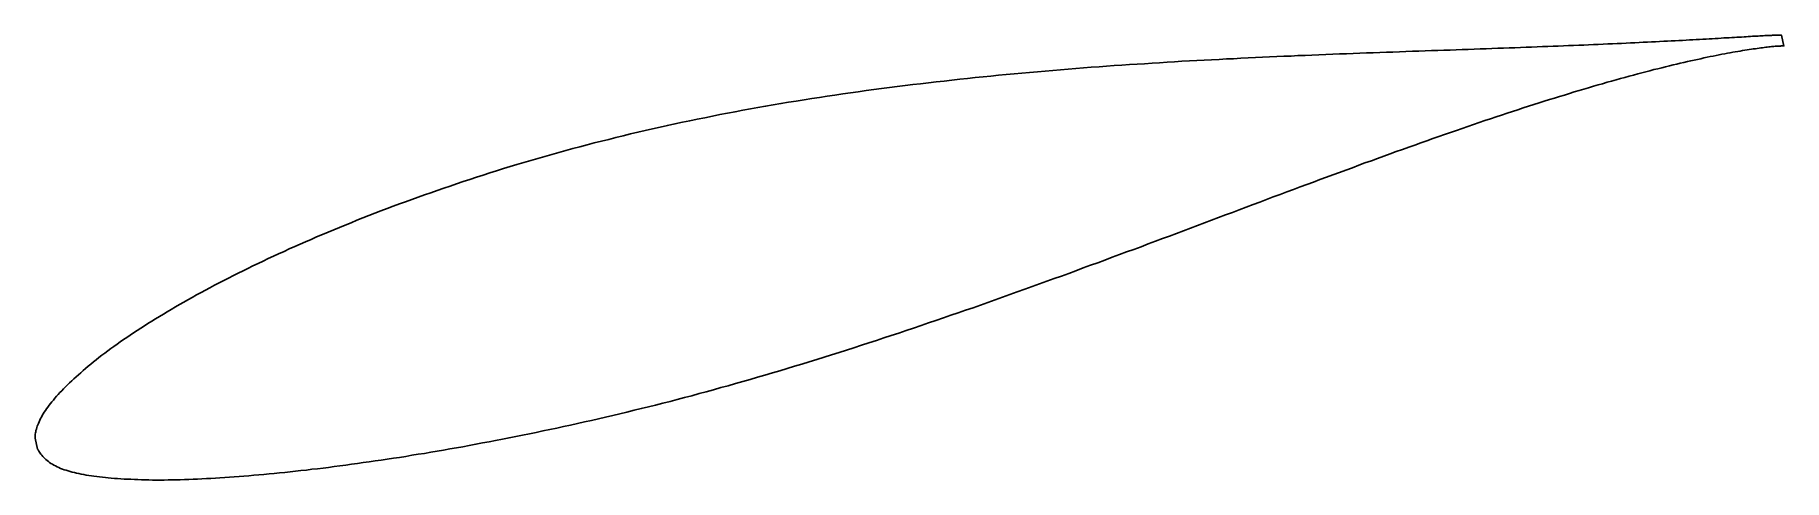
# Model space of a CAD drawing. Header units: metres. Extents: x -42 to 84, y -12 to 20.
import ezdxf

# ---------------------------------------------------------------- set-up
doc = ezdxf.new("R2010")
doc.units = ezdxf.units.M

msp = doc.modelspace()

# ---------------------------------------------------------------- linework, layer by layer
msp.add_lwpolyline([(83.84, 19.89), (83.84, 19.89), (83.83, 19.89), (83.82, 19.89), (83.8, 19.89), (83.78, 19.89), (83.75, 19.89), (83.72, 19.89), (83.68, 19.89), (83.64, 19.89), (83.59, 19.89), (83.54, 19.89), (83.48, 19.89), (83.41, 19.89), (83.35, 19.88), (83.28, 19.88), (83.2, 19.88), (83.12, 19.87), (83.03, 19.87), (82.94, 19.86), (82.84, 19.86), (82.74, 19.85), (82.63, 19.85), (82.52, 19.84), (82.4, 19.84), (82.28, 19.83), (82.16, 19.82), (82.02, 19.82), (81.89, 19.81), (81.75, 19.8), (81.6, 19.79), (81.45, 19.78), (81.3, 19.77), (81.14, 19.76), (80.97, 19.75), (80.8, 19.74), (80.63, 19.73), (80.45, 19.72), (80.27, 19.71), (80.08, 19.7), (79.89, 19.69), (79.69, 19.68), (79.49, 19.67), (79.28, 19.65), (79.07, 19.64), (78.85, 19.63), (78.63, 19.62), (78.41, 19.6), (78.18, 19.59), (77.94, 19.58), (77.7, 19.56), (77.46, 19.55), (77.21, 19.54), (76.96, 19.52), (76.7, 19.51), (76.44, 19.5), (76.17, 19.48), (75.9, 19.47), (75.63, 19.45), (75.35, 19.44), (75.06, 19.42), (74.77, 19.41), (74.48, 19.4), (74.18, 19.38), (73.88, 19.37), (73.58, 19.35), (73.27, 19.34), (72.95, 19.32), (72.64, 19.31), (72.31, 19.29), (71.99, 19.28), (71.66, 19.26), (71.32, 19.25), (70.98, 19.23), (70.64, 19.22), (70.29, 19.2), (69.94, 19.19), (69.59, 19.17), (69.23, 19.16), (68.86, 19.14), (68.5, 19.13), (68.13, 19.11), (67.75, 19.1), (67.38, 19.08), (66.99, 19.07), (66.61, 19.06), (66.22, 19.04), (65.82, 19.03), (65.43, 19.01), (65.03, 19), (64.62, 18.98), (64.22, 18.97), (63.8, 18.95), (63.39, 18.94), (62.97, 18.92), (62.55, 18.91), (62.13, 18.89), (61.7, 18.87), (61.27, 18.86), (60.83, 18.84), (60.39, 18.83), (59.95, 18.81), (59.51, 18.8), (59.06, 18.78), (58.61, 18.77), (58.15, 18.75), (57.7, 18.73), (57.24, 18.72), (56.77, 18.7), (56.31, 18.69), (55.84, 18.67), (55.37, 18.65), (54.89, 18.63), (54.41, 18.62), (53.93, 18.6), (53.45, 18.58), (52.97, 18.56), (52.48, 18.55), (51.99, 18.53), (51.5, 18.51), (51, 18.49), (50.5, 18.47), (50, 18.45), (49.5, 18.43), (48.99, 18.41), (48.49, 18.38), (47.98, 18.36), (47.47, 18.34), (46.95, 18.32), (46.44, 18.29), (45.92, 18.27), (45.4, 18.25), (44.88, 18.22), (44.35, 18.19), (43.83, 18.17), (43.3, 18.14), (42.77, 18.11), (42.24, 18.09), (41.71, 18.06), (41.17, 18.03), (40.63, 18), (40.1, 17.97), (39.56, 17.93), (39.02, 17.9), (38.48, 17.87), (37.93, 17.83), (37.39, 17.8), (36.84, 17.76), (36.29, 17.73), (35.75, 17.69), (35.2, 17.65), (34.65, 17.61), (34.09, 17.57), (33.54, 17.53), (32.99, 17.48), (32.43, 17.44), (31.88, 17.39), (31.32, 17.35), (30.77, 17.3), (30.21, 17.25), (29.65, 17.2), (29.09, 17.15), (28.53, 17.1), (27.97, 17.05), (27.41, 17), (26.85, 16.94), (26.29, 16.88), (25.73, 16.83), (25.17, 16.77), (24.61, 16.71), (24.04, 16.65), (23.48, 16.58), (22.92, 16.52), (22.36, 16.46), (21.79, 16.39), (21.23, 16.32), (20.67, 16.25), (20.11, 16.18), (19.55, 16.11), (18.98, 16.04), (18.42, 15.96), (17.86, 15.89), (17.3, 15.81), (16.74, 15.73), (16.18, 15.65), (15.62, 15.57), (15.06, 15.49), (14.5, 15.4), (13.95, 15.31), (13.39, 15.23), (12.83, 15.14), (12.28, 15.05), (11.72, 14.95), (11.17, 14.86), (10.62, 14.76), (10.07, 14.67), (9.52, 14.57), (8.97, 14.47), (8.42, 14.37), (7.87, 14.26), (7.32, 14.16), (6.78, 14.05), (6.24, 13.94), (5.69, 13.83), (5.15, 13.72), (4.62, 13.61), (4.08, 13.49), (3.54, 13.38), (3.01, 13.26), (2.47, 13.14), (1.94, 13.02), (1.41, 12.89), (0.88, 12.77), (0.36, 12.64), (-0.17, 12.51), (-0.69, 12.38), (-1.21, 12.25), (-1.73, 12.12), (-2.25, 11.99), (-2.76, 11.85), (-3.27, 11.71), (-3.78, 11.58), (-4.29, 11.44), (-4.8, 11.29), (-5.3, 11.15), (-5.8, 11.01), (-6.3, 10.86), (-6.8, 10.72), (-7.3, 10.57), (-7.79, 10.42), (-8.28, 10.27), (-8.77, 10.12), (-9.25, 9.96), (-9.74, 9.81), (-10.22, 9.65), (-10.7, 9.5), (-11.17, 9.34), (-11.65, 9.18), (-12.12, 9.02), (-12.58, 8.86), (-13.05, 8.7), (-13.51, 8.54), (-13.97, 8.38), (-14.43, 8.22), (-14.88, 8.05), (-15.33, 7.89), (-15.78, 7.73), (-16.23, 7.56), (-16.67, 7.39), (-17.11, 7.23), (-17.54, 7.06), (-17.98, 6.89), (-18.41, 6.72), (-18.84, 6.55), (-19.26, 6.38), (-19.68, 6.21), (-20.1, 6.04), (-20.51, 5.87), (-20.92, 5.7), (-21.33, 5.53), (-21.74, 5.36), (-22.14, 5.18), (-22.54, 5.01), (-22.93, 4.84), (-23.32, 4.66), (-23.71, 4.49), (-24.09, 4.31), (-24.48, 4.14), (-24.85, 3.97), (-25.23, 3.79), (-25.6, 3.62), (-25.96, 3.44), (-26.33, 3.27), (-26.69, 3.09), (-27.04, 2.92), (-27.39, 2.74), (-27.74, 2.57), (-28.09, 2.39), (-28.43, 2.22), (-28.76, 2.04), (-29.1, 1.87), (-29.43, 1.7), (-29.75, 1.52), (-30.07, 1.35), (-30.39, 1.18), (-30.71, 1), (-31.02, 0.83), (-31.32, 0.66), (-31.62, 0.49), (-31.92, 0.31), (-32.22, 0.14), (-32.51, -0.03), (-32.79, -0.2), (-33.07, -0.37), (-33.35, -0.54), (-33.63, -0.71), (-33.9, -0.88), (-34.16, -1.04), (-34.42, -1.21), (-34.68, -1.38), (-34.93, -1.54), (-35.18, -1.71), (-35.42, -1.88), (-35.66, -2.04), (-35.9, -2.2), (-36.13, -2.37), (-36.36, -2.53), (-36.58, -2.69), (-36.8, -2.85), (-37.01, -3.01), (-37.22, -3.17), (-37.43, -3.33), (-37.63, -3.49), (-37.83, -3.65), (-38.02, -3.8), (-38.2, -3.96), (-38.39, -4.11), (-38.57, -4.27), (-38.74, -4.42), (-38.91, -4.57), (-39.08, -4.72), (-39.24, -4.86), (-39.39, -5.01), (-39.55, -5.15), (-39.69, -5.3), (-39.84, -5.44), (-39.98, -5.58), (-40.11, -5.72), (-40.24, -5.86), (-40.37, -5.99), (-40.49, -6.12), (-40.6, -6.26), (-40.72, -6.39), (-40.82, -6.52), (-40.93, -6.65), (-41.02, -6.77), (-41.12, -6.9), (-41.21, -7.02), (-41.29, -7.14), (-41.37, -7.27), (-41.45, -7.38), (-41.52, -7.5), (-41.58, -7.62), (-41.64, -7.73), (-41.7, -7.85), (-41.75, -7.96), (-41.8, -8.07), (-41.84, -8.18), (-41.88, -8.28), (-41.91, -8.38), (-41.94, -8.48), (-41.97, -8.58), (-41.99, -8.67), (-42.01, -8.76), (-42.02, -8.85), (-42.03, -8.92), (-42.04, -8.99), (-42.04, -9.05), (-42.04, -9.1), (-42.04, -9.13), (-41.86, -9.93), (-41.85, -9.94), (-41.84, -9.95), (-41.82, -9.98), (-41.79, -10.02), (-41.76, -10.08), (-41.72, -10.15), (-41.67, -10.22), (-41.61, -10.3), (-41.55, -10.37), (-41.48, -10.45), (-41.41, -10.53), (-41.34, -10.6), (-41.26, -10.68), (-41.17, -10.75), (-41.08, -10.82), (-40.99, -10.89), (-40.89, -10.95), (-40.79, -11.02), (-40.68, -11.08), (-40.57, -11.14), (-40.45, -11.2), (-40.33, -11.25), (-40.2, -11.31), (-40.07, -11.36), (-39.94, -11.41), (-39.8, -11.45), (-39.66, -11.5), (-39.51, -11.54), (-39.36, -11.58), (-39.2, -11.62), (-39.04, -11.66), (-38.88, -11.69), (-38.71, -11.73), (-38.53, -11.76), (-38.35, -11.79), (-38.17, -11.82), (-37.98, -11.85), (-37.79, -11.87), (-37.59, -11.9), (-37.39, -11.92), (-37.18, -11.95), (-36.97, -11.97), (-36.76, -11.99), (-36.54, -12.01), (-36.32, -12.03), (-36.09, -12.05), (-35.86, -12.06), (-35.62, -12.08), (-35.38, -12.09), (-35.13, -12.1), (-34.88, -12.11), (-34.63, -12.12), (-34.37, -12.13), (-34.11, -12.14), (-33.84, -12.14), (-33.57, -12.15), (-33.3, -12.15), (-33.02, -12.15), (-32.74, -12.15), (-32.45, -12.14), (-32.16, -12.14), (-31.87, -12.13), (-31.57, -12.13), (-31.27, -12.12), (-30.96, -12.11), (-30.65, -12.1), (-30.33, -12.08), (-30.02, -12.07), (-29.69, -12.05), (-29.37, -12.03), (-29.04, -12.01), (-28.71, -11.99), (-28.37, -11.97), (-28.03, -11.95), (-27.68, -11.93), (-27.33, -11.9), (-26.98, -11.87), (-26.63, -11.84), (-26.27, -11.81), (-25.9, -11.78), (-25.54, -11.75), (-25.17, -11.71), (-24.8, -11.68), (-24.42, -11.64), (-24.04, -11.6), (-23.65, -11.56), (-23.27, -11.52), (-22.88, -11.47), (-22.48, -11.43), (-22.09, -11.38), (-21.69, -11.34), (-21.28, -11.29), (-20.88, -11.24), (-20.47, -11.18), (-20.06, -11.13), (-19.64, -11.08), (-19.22, -11.02), (-18.8, -10.96), (-18.38, -10.9), (-17.95, -10.84), (-17.52, -10.78), (-17.08, -10.72), (-16.65, -10.65), (-16.21, -10.58), (-15.77, -10.52), (-15.32, -10.45), (-14.88, -10.37), (-14.43, -10.3), (-13.97, -10.23), (-13.52, -10.15), (-13.06, -10.07), (-12.6, -9.99), (-12.14, -9.91), (-11.67, -9.83), (-11.21, -9.75), (-10.74, -9.66), (-10.26, -9.57), (-9.79, -9.48), (-9.31, -9.39), (-8.84, -9.3), (-8.35, -9.21), (-7.87, -9.11), (-7.39, -9.02), (-6.9, -8.92), (-6.41, -8.82), (-5.92, -8.72), (-5.43, -8.62), (-4.93, -8.51), (-4.43, -8.41), (-3.94, -8.3), (-3.44, -8.19), (-2.93, -8.08), (-2.43, -7.97), (-1.93, -7.86), (-1.42, -7.74), (-0.91, -7.62), (-0.4, -7.5), (0.11, -7.38), (0.62, -7.26), (1.14, -7.13), (1.65, -7.01), (2.17, -6.88), (2.69, -6.75), (3.21, -6.62), (3.73, -6.49), (4.25, -6.35), (4.77, -6.21), (5.29, -6.08), (5.82, -5.93), (6.34, -5.79), (6.87, -5.65), (7.4, -5.5), (7.92, -5.36), (8.45, -5.21), (8.98, -5.06), (9.51, -4.91), (10.04, -4.75), (10.57, -4.6), (11.11, -4.44), (11.64, -4.28), (12.17, -4.12), (12.71, -3.96), (13.24, -3.8), (13.77, -3.63), (14.31, -3.47), (14.84, -3.3), (15.38, -3.13), (15.92, -2.96), (16.45, -2.79), (16.99, -2.62), (17.52, -2.45), (18.06, -2.28), (18.6, -2.1), (19.13, -1.92), (19.67, -1.75), (20.21, -1.57), (20.74, -1.39), (21.28, -1.21), (21.82, -1.03), (22.35, -0.84), (22.89, -0.66), (23.43, -0.48), (23.96, -0.29), (24.5, -0.11), (25.03, 0.08), (25.57, 0.26), (26.1, 0.45), (26.63, 0.64), (27.17, 0.83), (27.7, 1.02), (28.23, 1.21), (28.76, 1.4), (29.3, 1.59), (29.83, 1.78), (30.36, 1.97), (30.88, 2.16), (31.41, 2.35), (31.94, 2.54), (32.47, 2.73), (32.99, 2.92), (33.52, 3.12), (34.04, 3.31), (34.56, 3.5), (35.08, 3.69), (35.61, 3.89), (36.13, 4.08), (36.64, 4.27), (37.16, 4.46), (37.68, 4.65), (38.19, 4.85), (38.71, 5.04), (39.22, 5.23), (39.73, 5.42), (40.24, 5.61), (40.75, 5.8), (41.25, 5.99), (41.76, 6.18), (42.26, 6.37), (42.77, 6.56), (43.27, 6.75), (43.77, 6.94), (44.26, 7.12), (44.76, 7.31), (45.25, 7.49), (45.75, 7.68), (46.24, 7.86), (46.73, 8.05), (47.21, 8.23), (47.7, 8.41), (48.18, 8.59), (48.66, 8.77), (49.14, 8.95), (49.62, 9.13), (50.1, 9.3), (50.57, 9.48), (51.04, 9.65), (51.51, 9.83), (51.98, 10), (52.44, 10.17), (52.91, 10.34), (53.37, 10.51), (53.82, 10.68), (54.28, 10.84), (54.73, 11.01), (55.19, 11.17), (55.63, 11.33), (56.08, 11.5), (56.53, 11.66), (56.97, 11.81), (57.41, 11.97), (57.84, 12.12), (58.28, 12.28), (58.71, 12.43), (59.14, 12.58), (59.56, 12.73), (59.99, 12.88), (60.41, 13.02), (60.82, 13.17), (61.24, 13.31), (61.65, 13.45), (62.06, 13.59), (62.47, 13.73), (62.87, 13.86), (63.27, 14), (63.67, 14.13), (64.06, 14.26), (64.45, 14.39), (64.84, 14.51), (65.23, 14.64), (65.61, 14.76), (65.99, 14.88), (66.37, 15), (66.74, 15.12), (67.11, 15.24), (67.47, 15.35), (67.84, 15.46), (68.2, 15.57), (68.55, 15.68), (68.91, 15.79), (69.26, 15.89), (69.6, 16), (69.94, 16.1), (70.28, 16.2), (70.62, 16.3), (70.95, 16.39), (71.28, 16.49), (71.6, 16.58), (71.92, 16.67), (72.24, 16.76), (72.56, 16.84), (72.87, 16.93), (73.17, 17.01), (73.48, 17.09), (73.77, 17.17), (74.07, 17.25), (74.36, 17.32), (74.65, 17.4), (74.93, 17.47), (75.21, 17.54), (75.49, 17.61), (75.76, 17.67), (76.03, 17.74), (76.29, 17.8), (76.55, 17.86), (76.81, 17.92), (77.06, 17.98), (77.3, 18.04), (77.55, 18.09), (77.79, 18.14), (78.02, 18.19), (78.25, 18.24), (78.48, 18.29), (78.7, 18.34), (78.92, 18.38), (79.13, 18.42), (79.34, 18.47), (79.55, 18.51), (79.75, 18.54), (79.95, 18.58), (80.14, 18.62), (80.33, 18.65), (80.51, 18.68), (80.69, 18.71), (80.86, 18.74), (81.03, 18.77), (81.2, 18.8), (81.36, 18.82), (81.51, 18.85), (81.67, 18.87), (81.81, 18.89), (81.96, 18.91), (82.09, 18.93), (82.23, 18.95), (82.36, 18.97), (82.48, 18.98), (82.6, 19), (82.71, 19.01), (82.82, 19.02), (82.93, 19.04), (83.03, 19.05), (83.13, 19.06), (83.22, 19.06), (83.3, 19.07), (83.38, 19.08), (83.46, 19.08), (83.53, 19.09), (83.6, 19.09), (83.66, 19.1), (83.72, 19.1), (83.77, 19.1), (83.82, 19.11), (83.86, 19.11), (83.9, 19.11), (83.93, 19.11), (83.96, 19.11), (83.98, 19.11), (84, 19.11), (84.01, 19.11), (84.02, 19.11), (84.02, 19.1), (83.84, 19.89)], close=True)

doc.saveas('drawing.dxf')
